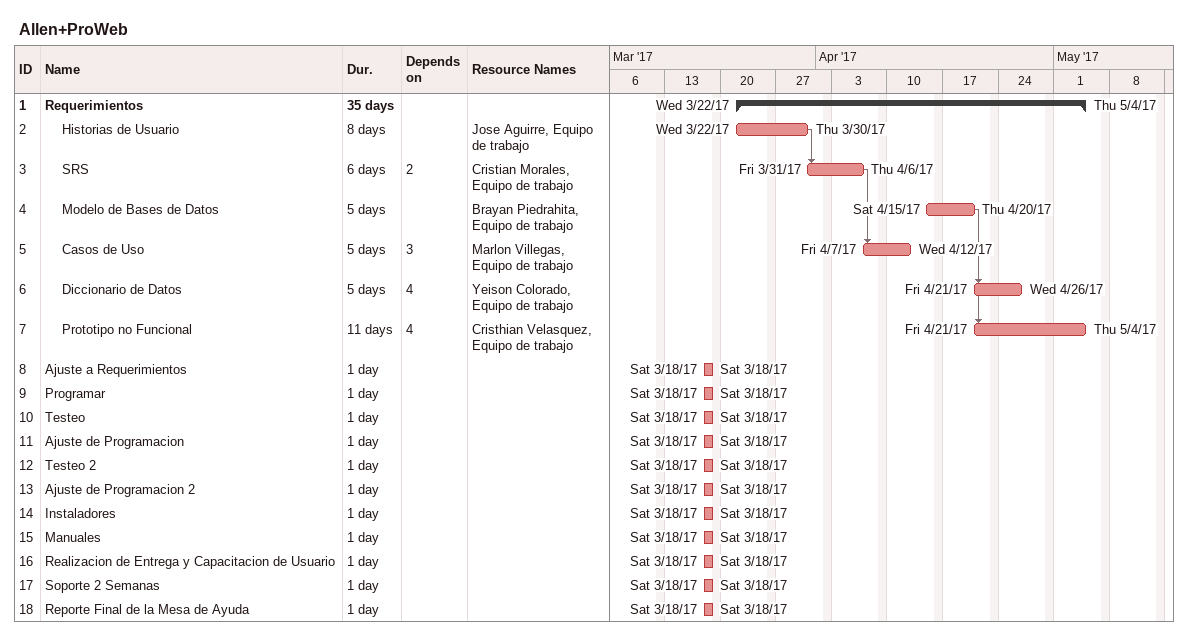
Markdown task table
Allen+ProWeb

| ID | Level | Task | Duration | Start | Finish | Predecessors | Resources |
|---|---|---|---|---|---|---|---|
| 1 | 1 | **Requerimientos** | 35d | 2017-03-22 | 2017-05-04 |  |  |
| 2 | 2 | Historias de Usuario | 8d | 2017-03-22 | 2017-03-30 |  | Jose Aguirre, Equipo de trabajo |
| 3 | 2 | SRS | 6d | 2017-03-31 | 2017-04-06 | 2 | Cristian Morales, Equipo de trabajo |
| 4 | 2 | Modelo de Bases de Datos | 5d | 2017-04-15 | 2017-04-20 |  | Brayan Piedrahita, Equipo de trabajo |
| 5 | 2 | Casos de Uso | 5d | 2017-04-07 | 2017-04-12 | 3 | Marlon Villegas, Equipo de trabajo |
| 6 | 2 | Diccionario de Datos | 5d | 2017-04-21 | 2017-04-26 | 4 | Yeison Colorado, Equipo de trabajo |
| 7 | 2 | Prototipo no Funcional | 11d | 2017-04-21 | 2017-05-04 | 4 | Cristhian Velasquez, Equipo de trabajo |
| 8 | 1 | Ajuste a Requerimientos | 1d | 2017-03-18 | 2017-03-18 |  |  |
| 9 | 1 | Programar | 1d | 2017-03-18 | 2017-03-18 |  |  |
| 10 | 1 | Testeo | 1d | 2017-03-18 | 2017-03-18 |  |  |
| 11 | 1 | Ajuste de Programacion | 1d | 2017-03-18 | 2017-03-18 |  |  |
| 12 | 1 | Testeo 2 | 1d | 2017-03-18 | 2017-03-18 |  |  |
| 13 | 1 | Ajuste de Programacion 2 | 1d | 2017-03-18 | 2017-03-18 |  |  |
| 14 | 1 | Instaladores | 1d | 2017-03-18 | 2017-03-18 |  |  |
| 15 | 1 | Manuales | 1d | 2017-03-18 | 2017-03-18 |  |  |
| 16 | 1 | Realizacion de Entrega y Capacitacion de Usuario | 1d | 2017-03-18 | 2017-03-18 |  |  |
| 17 | 1 | Soporte 2 Semanas | 1d | 2017-03-18 | 2017-03-18 |  |  |
| 18 | 1 | Reporte Final de la Mesa de Ayuda | 1d | 2017-03-18 | 2017-03-18 |  |  |
